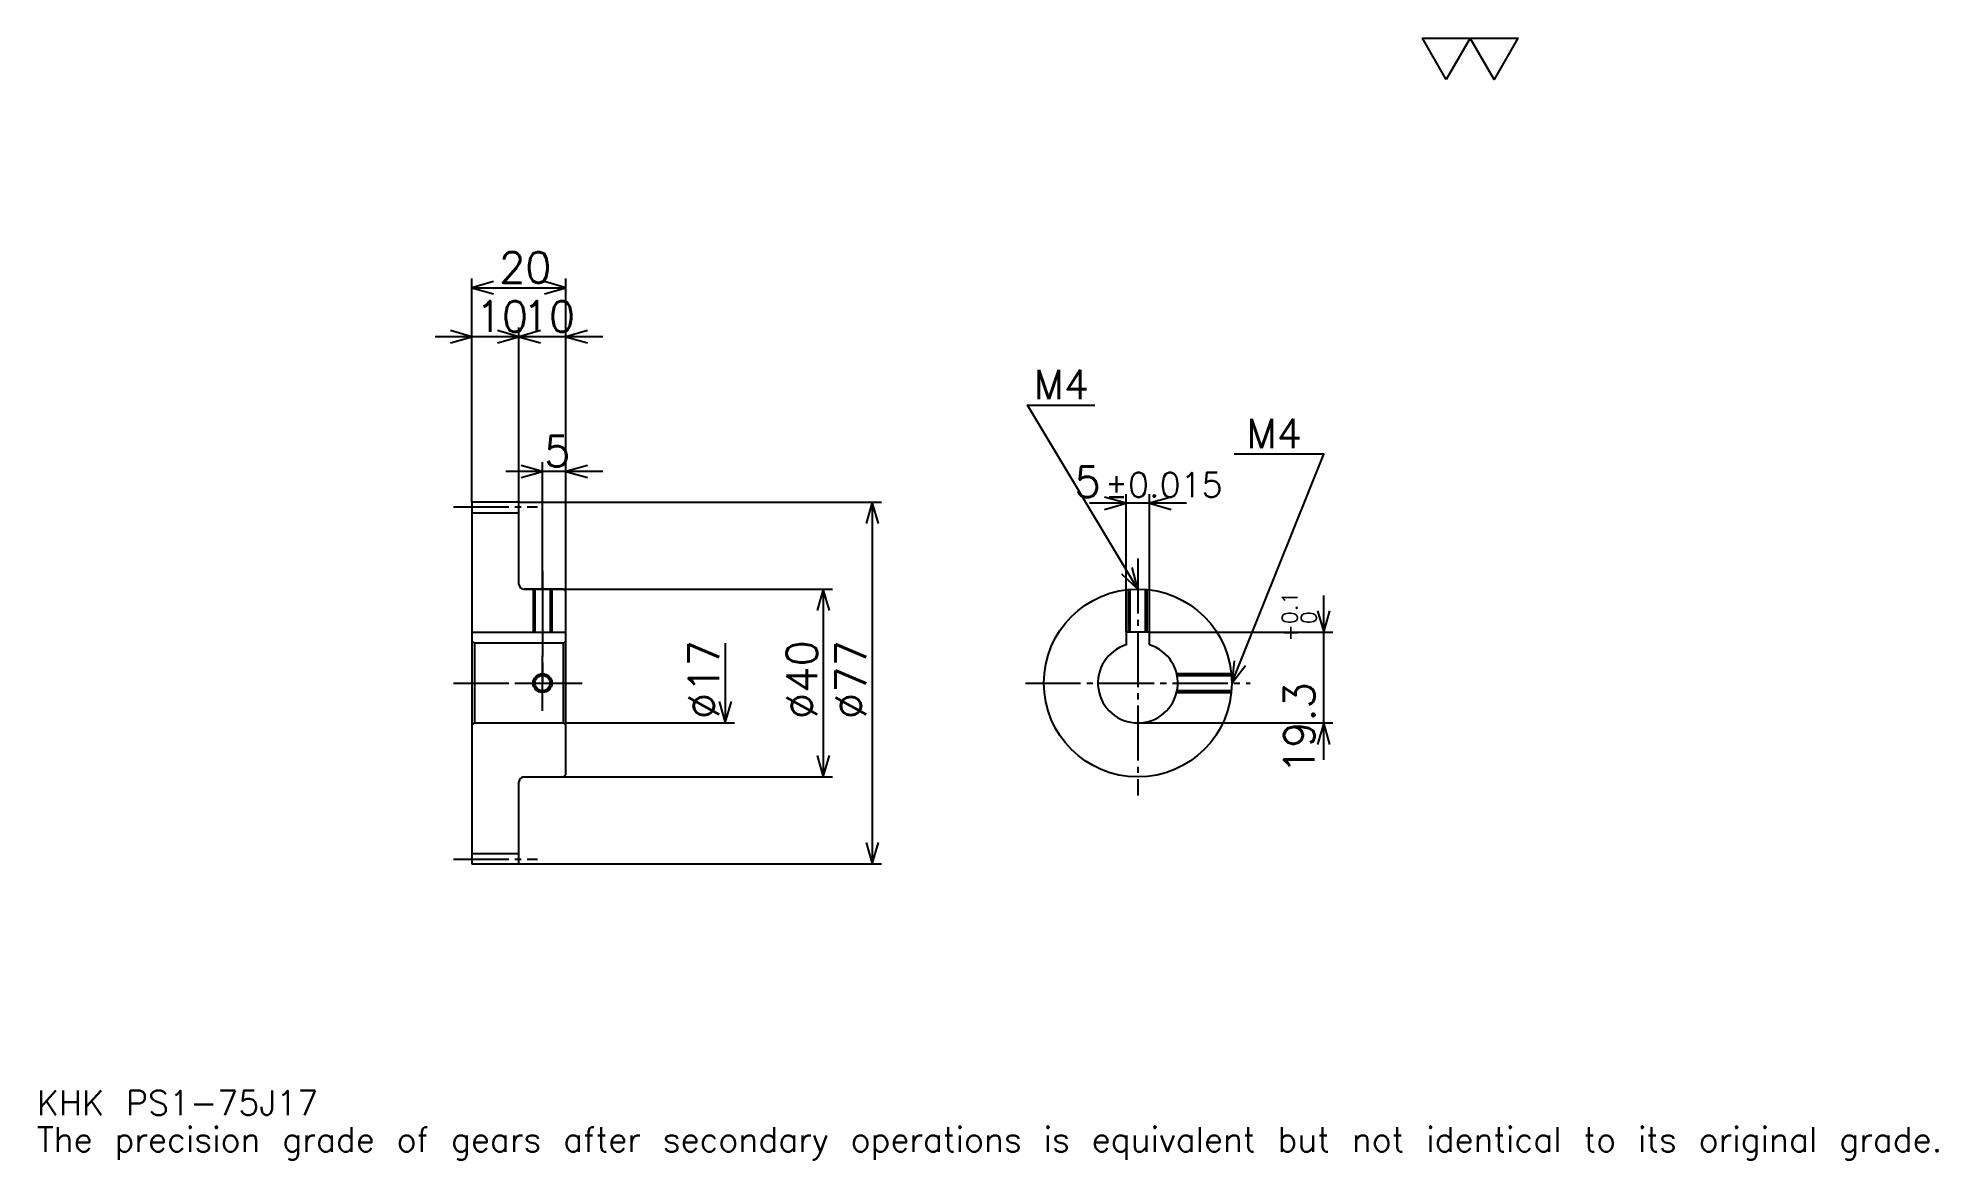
# Model space of a CAD drawing. Extents: x 13 to 418, y 5 to 244.
import ezdxf

# ---------------------------------------------------------------- set-up
doc = ezdxf.new("R2010")
doc.units = 0
doc.linetypes.add('DASHDOT', pattern=[15.652174, 11.73913, -1.304348, 1.304348, -1.304348])
doc.layers.get('0').update_dxf_attribs({"linetype": 'CONTINUOUS'})
doc.layers.add('DASHDOT', color=6, linetype='DASHDOT')
doc.styles.add('KANJI', font='TXT', dxfattribs={"bigfont": 'BIGFONT'})

msp = doc.modelspace()

# ---------------------------------------------------------------- linework, layer by layer
at = {"color": 5}
for p, q in [((105.652168, 144.804352), (105.652168, 192.41304)), ((105.652168, 190.456512), (125.652168, 190.456512)), ((125.652168, 144.804352), (125.652168, 192.41304)), ((123.478256, 180.021729), (97.82608, 180.021729)), ((133.478256, 180.021729), (107.82608, 180.021729)), ((115.652168, 144.804352), (115.652168, 181.978256)), ((133.478256, 151.32608), (112.82608, 151.32608)), ((120.652168, 144.804352), (120.652168, 153.282608)), ((244.891296, 117.104347), (244.891296, 146.521729)), ((249.891296, 117.104347), (249.891296, 146.521729)), ((105.652168, 144.704346), (105.652168, 144.804352)), ((115.55217, 144.804352), (125.652168, 144.804352)), ((115.652168, 144.704346), (115.652168, 144.804352)), ((120.652168, 126.304344), (120.652168, 144.804352)), ((120.652168, 126.304344), (120.652168, 144.804352)), ((125.652168, 144.804352), (192.82608, 144.804352)), ((125.652168, 125.804344), (125.652168, 144.804352)), ((190.869568, 144.804352), (190.869568, 67.804344)), ((257.717377, 144.565216), (237.065216, 144.565216)), ((116.652168, 126.304344), (125.652168, 126.304344)), ((125.652168, 126.304344), (182.391296, 126.304344)), ((180.434784, 126.304344), (180.434784, 86.304344)), ((286.956512, 89.978256), (286.956512, 124.930435)), ((159.565216, 114.804344), (159.565216, 97.804344)), ((249.891296, 117.104347), (288.913055, 117.104347)), ((125.652168, 97.804344), (161.521729, 97.804344)), ((247.391296, 97.804344), (288.913055, 97.804344)), ((116.652168, 86.304344), (125.652168, 86.304344)), ((125.652168, 86.304344), (182.391296, 86.304344)), ((115.55217, 67.804344), (125.652168, 67.804344)), ((125.652168, 67.804344), (192.82608, 67.804344))]:
    msp.add_line(p, q, dxfattribs=at)
at = {"color": 4}
for p, q in [((105.652168, 142.554352), (115.652168, 142.554352)), ((105.652168, 117.104347), (125.652168, 117.104347)), ((106.152168, 114.804344), (106.152168, 97.804344)), ((125.152168, 114.804344), (125.652168, 115.304344)), ((125.152168, 97.804344), (125.652168, 97.304344)), ((105.652168, 70.054344), (115.652168, 70.054344))]:
    msp.add_line(p, q, dxfattribs=at)
at = {"color": 7}
msp.add_lwpolyline([(313.043488, 234.782608), (307.956543, 243.600006), (328.304352, 243.600006), (323.217407, 234.782608), (318.130432, 243.600006), (313.043488, 234.782608)], dxfattribs=at)
at = {"color": 5}
for points in [[(110.217384, 191.760864), (105.652168, 190.456512), (110.217384, 189.152176)], [(121.086952, 189.152176), (125.652168, 190.456512), (121.086952, 191.760864)], [(101.086952, 178.717392), (105.652168, 180.021729), (101.086952, 181.32608)], [(111.086952, 178.717392), (115.652168, 180.021729), (111.086952, 181.32608)], [(120.217384, 181.32608), (115.652168, 180.021729), (120.217384, 178.717392)], [(130.217392, 181.32608), (125.652168, 180.021729), (130.217392, 178.717392)], [(247.391296, 126.304344), (223.91304, 165.434784), (238.260864, 165.434784)], [(267.391296, 106.304344), (286.956512, 155), (267.913055, 155)], [(116.086952, 150.021729), (120.652168, 151.32608), (116.086952, 152.630432)], [(130.217392, 152.630432), (125.652168, 151.32608), (130.217392, 150.021729)], [(240.32608, 143.260864), (244.891296, 144.565216), (240.32608, 145.869568)], [(254.456512, 145.869568), (249.891296, 144.565216), (254.456512, 143.260864)], [(192.173904, 140.239136), (190.869568, 144.804352), (189.565216, 140.239136)], [(243.924042, 129.547913), (247.391296, 126.304344), (246.16098, 130.890076)], [(181.73912, 121.739128), (180.434784, 126.304344), (179.130432, 121.739128)], [(285.652161, 121.669563), (286.956512, 117.104347), (288.260864, 121.669563)], [(267.882996, 111.026711), (267.391296, 106.304344), (270.303619, 110.054146)], [(158.260864, 102.36956), (159.565216, 97.804344), (160.869568, 102.36956)], [(288.260864, 93.239128), (286.956512, 97.804344), (285.652161, 93.239128)], [(179.130432, 90.86956), (180.434784, 86.304344), (181.73912, 90.86956)], [(189.565216, 72.36956), (190.869568, 67.804344), (192.173904, 72.36956)]]:
    msp.add_lwpolyline(points, dxfattribs=at)
at = {"color": 4}
for points in [[(115.652168, 127.304344), (115.652168, 144.704346), (115.55217, 144.804352), (105.752167, 144.804352), (105.652168, 144.704346), (105.652168, 97.304344)], [(116.652168, 86.304344), (125.152168, 86.304344), (125.652168, 86.804344), (125.652168, 125.804344), (125.152168, 126.304344), (116.652168, 126.304344)], [(118.652168, 126.304344), (118.652168, 117.104347)], [(119.032166, 126.304344), (119.032166, 117.104347)], [(122.272171, 126.304344), (122.272171, 117.104347)], [(122.652168, 126.304344), (122.652168, 117.104347)], [(245.391296, 117.104347), (245.391296, 126.204094)], [(245.771301, 117.104347), (245.771301, 126.238625)], [(249.011292, 117.104347), (249.011292, 126.238625)], [(249.391296, 117.104347), (249.391296, 126.204094)], [(105.652168, 97.304344), (106.152168, 97.804344), (125.152168, 97.804344), (125.152168, 114.804344), (106.152168, 114.804344), (105.652168, 115.304344)], [(249.891296, 114.428383), (249.891296, 117.104347), (244.891296, 117.104347), (244.891296, 114.428383)], [(255.652649, 108.304344), (267.291046, 108.304344)], [(255.735504, 107.924347), (267.325592, 107.924347)], [(255.652649, 104.304344), (267.291046, 104.304344)], [(255.735504, 104.684341), (267.325592, 104.684341)], [(105.652168, 97.304344), (105.652168, 67.904343), (105.752167, 67.804344), (115.55217, 67.804344), (115.652168, 67.904343), (115.652168, 85.304344)]]:
    msp.add_lwpolyline(points, dxfattribs=at)
for centre, radius in [((247.391296, 106.304344), 20), ((120.652168, 106.304344), 1.62)]:
    msp.add_circle(centre, radius, dxfattribs=at)
at = {"color": 7}
msp.add_circle((120.652168, 106.304344), 2, dxfattribs=at)
at = {"color": 4}
for centre, radius, start, end in [((116.652168, 127.304344), 1, 180, 270), ((247.391296, 106.304344), 8.5, 107.10463483, 72.89536517), ((116.652168, 85.304344), 1, 90, 180)]:
    msp.add_arc(centre, radius, start, end, dxfattribs=at)
at = {"layer": 'DASHDOT', "color": 7}
for p, q in [((101.739128, 143.804352), (119.565208, 143.804352)), ((247.391296, 132.82608), (247.391296, 82.391296)), ((120.652168, 126.304344), (120.652168, 106.304344)), ((101.739128, 106.304344), (129.565216, 106.304344)), ((223.478256, 106.304344), (271.304352, 106.304344)), ((101.739128, 68.804344), (119.565208, 68.804344))]:
    msp.add_line(p, q, dxfattribs=at)
for points in [[(120.652168, 130.217392), (120.652168, 113.191299)], [(120.652168, 100.391304), (120.652168, 112.217384)], [(114.73912, 106.304344), (126.565216, 106.304344)]]:
    msp.add_lwpolyline(points, dxfattribs=at)

# ---------------------------------------------------------------- texts
at = {"color": 7, "style": 'KANJI'}
for s, height, p in [('20', 6.521739, (111.41304, 191.5)), ('10', 6.521739, (106.41304, 181.065216)), ('10', 6.521739, (116.41304, 181.065216)), ('M4', 6.26087, (225.217377, 166.739136)), ('M4', 6.26087, (270.521729, 156.304352)), ('5', 6.521739, (121.0326, 152.369568)), ('5', 6.521739, (233.929138, 145.869568)), ('%%p0.015', 5.217391, (240.384857, 145.869568)), ('KHK PS1-75J17', 5.217391, (13.043478, 14.347826)), ('The precision grade of gears after secondary operations is equivalent but not identical to its original grade.', 5.217391, (13.043478, 6.521739))]:
    msp.add_text(s, height=height, dxfattribs=at).set_placement(p)
for s, height, p in [('0.1', 3.26087, (281.347839, 118.809372)), ('+', 3.26087, (281.347839, 115.157196)), ('0', 3.26087, (285.391296, 118.809372)), ('%%c17', 6.521739, (158.260864, 98.641296)), ('%%c40', 6.521739, (179.130432, 98.641296)), ('%%c77', 6.521739, (189.565216, 98.641296)), ('19.3', 6.521739, (285, 86.928528))]:
    msp.add_text(s, height=height, rotation=90, dxfattribs=at).set_placement(p)

doc.saveas('drawing.dxf')
